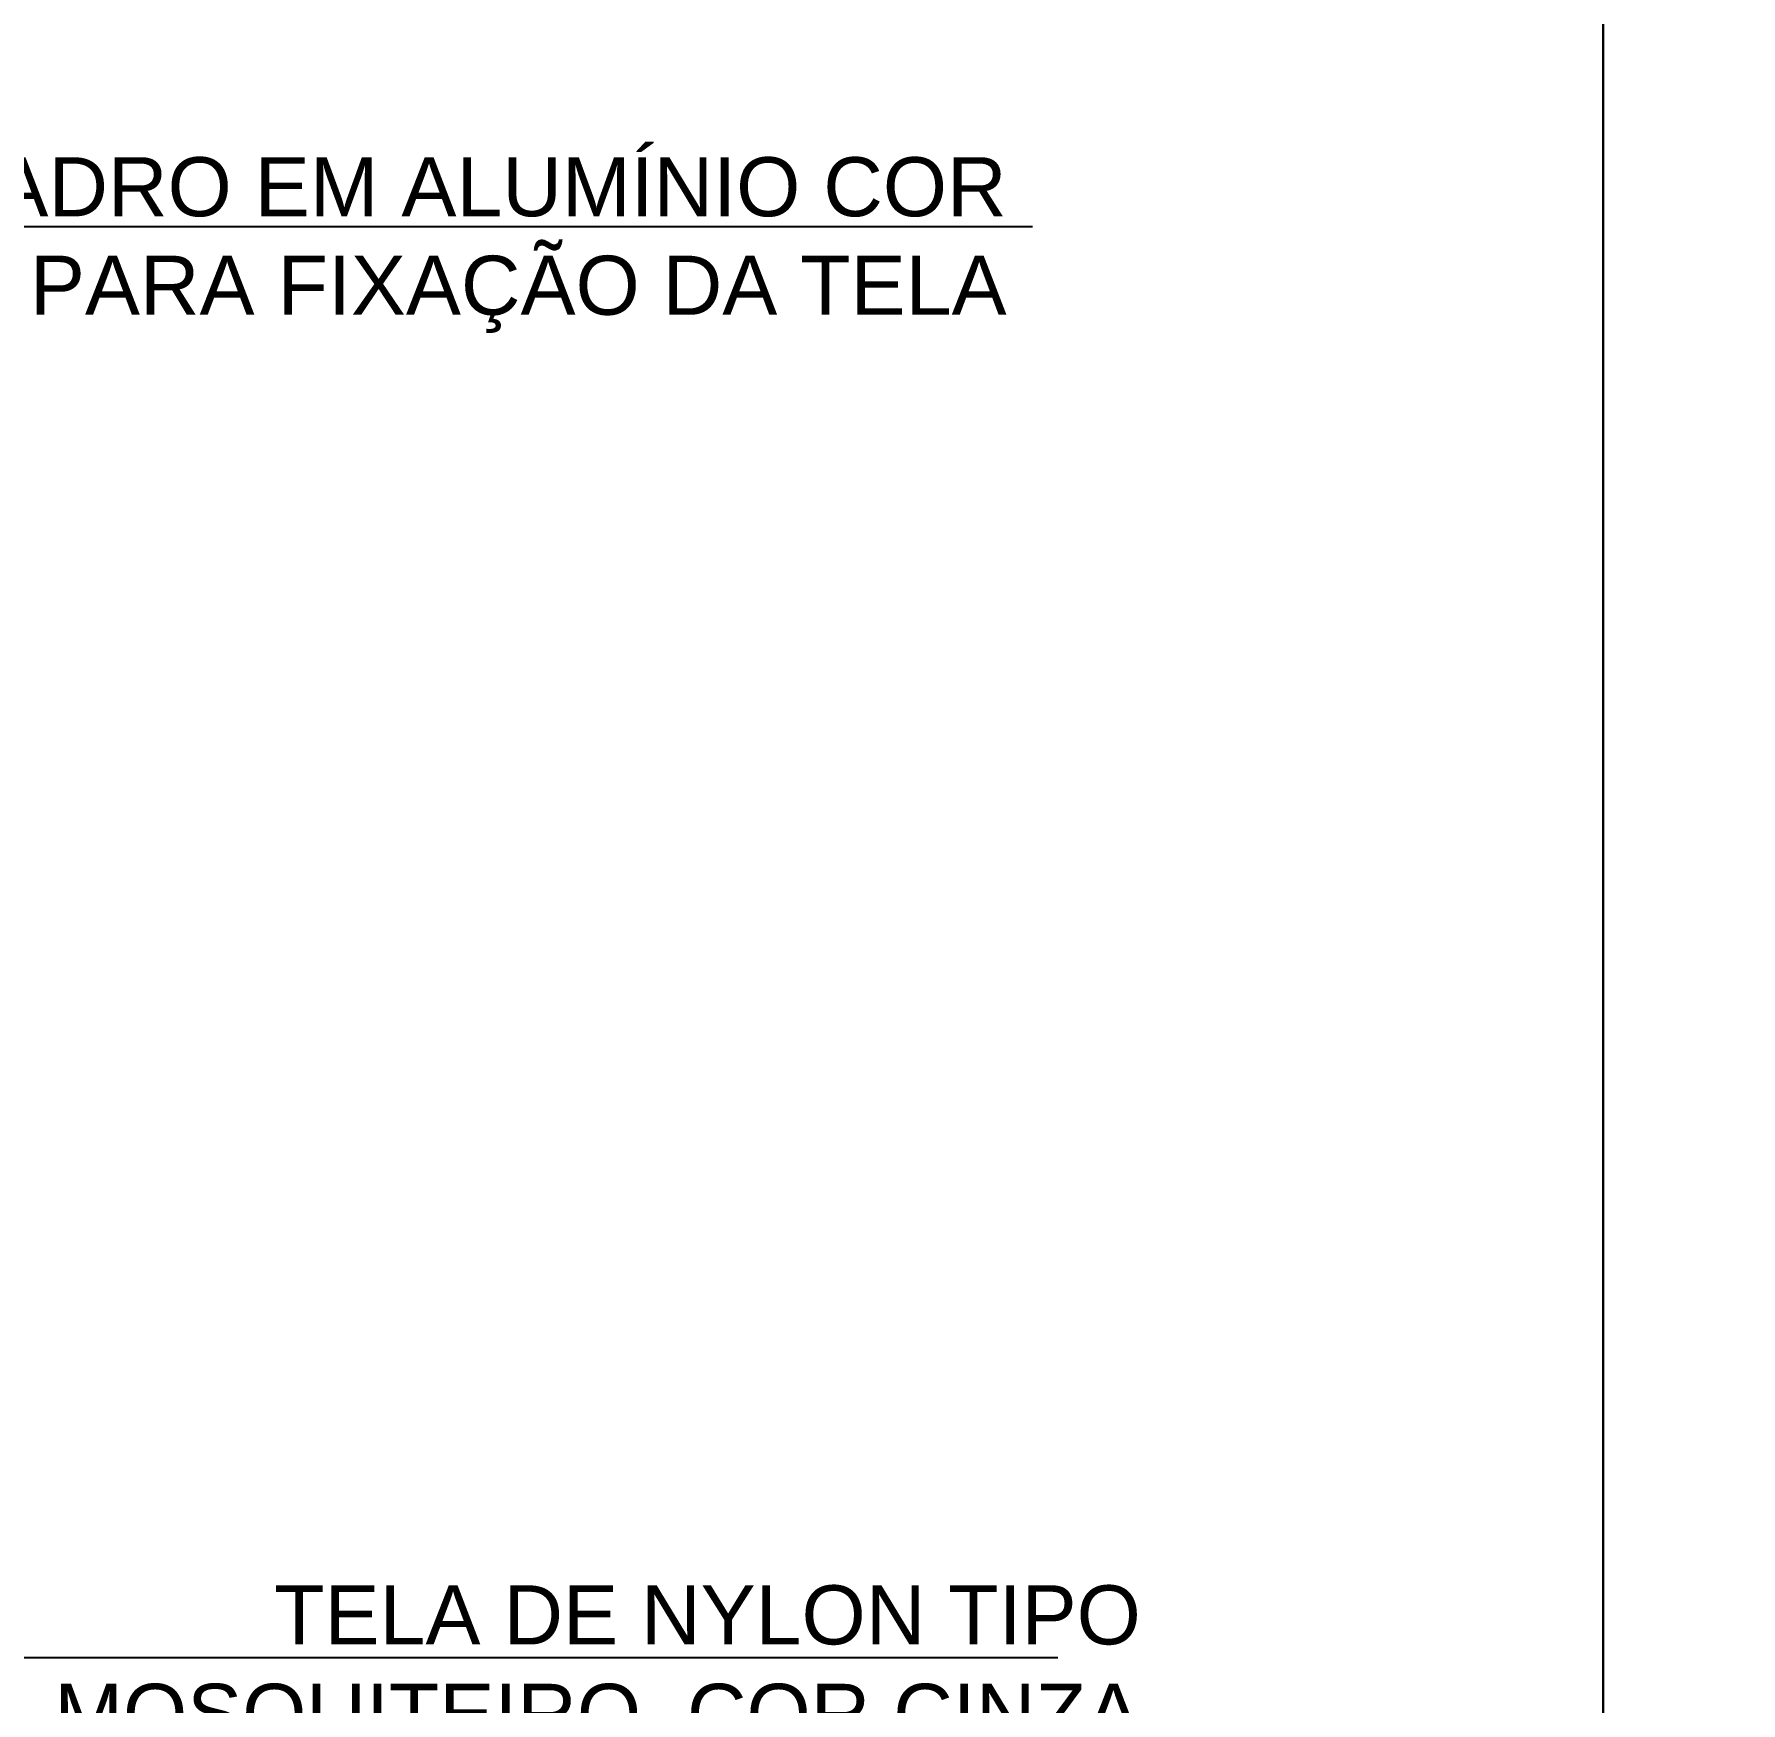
# Model space of a CAD drawing. Header units: inches. Extents: x 48 to 253, y 44 to 126.
# Drawn here: x 67.735 to 68.659, y 72.419 to 73.323 of the extents above; entities that cross this region are included whole.
import ezdxf

# ---------------------------------------------------------------- set-up
doc = ezdxf.new("R2010")
doc.units = ezdxf.units.IN
doc.header["$LTSCALE"] = 100
doc.header["$MEASUREMENT"] = 0
for name, color, linetype in [('01', 1, 'Continuous'), ('ARQ-SMB-1_025', 1, 'Continuous'), ('ARQ-TXT-1_025', 2, 'Continuous')]:
    doc.layers.add(name, color=color, linetype=linetype)
doc.styles.add('ESC-50-A20', font='arial.ttf', dxfattribs={"height": 0.1})
doc.styles.add('FNDE Texto Cota 0025', font='verdana.ttf', dxfattribs={"height": 0.04})
doc.dimstyles.new('FNDE 1-0025', dxfattribs={"dimscale": 5, "dimtxt": 0.04, "dimasz": 0.0035, "dimexe": 0.15, "dimexo": 0.15, "dimgap": 0.0025, "dimtad": 1, "dimzin": 1, "dimdsep": 46, "dimtxsty": 'FNDE Texto Cota 0025', "dimblk": 'tic', "dimcen": 0.015, "dimdle": 0.15, "dimse1": 1, "dimse2": 1, "dimclrd": 251, "dimclre": 251, "dimclrt": 256, "dimaunit": 1, "dimadec": 3, "dimazin": 0, "dimtfac": 1, "dimtix": 1, "dimtmove": 2, "dimatfit": 3, "dimfxl": 0.15, "dimtvp": 1, "dimtolj": 1, "dimtzin": 0, "dimarcsym": 0})

# ---------------------------------------------------------------- blocks, each defined once
blk = doc.blocks.new('tic')
blk.add_line((-0.6, -0.6), (0.6, 0.6))
at = {"color": 251}
for p, q in [((0, -1), (0, 1)), ((-1, 0), (1, 0))]:
    blk.add_line(p, q, dxfattribs=at)

msp = doc.modelspace()

# ---------------------------------------------------------------- linework, layer by layer
at = {"layer": '01', "linetype": 'Continuous'}
msp.add_lwpolyline([(65.01965, 73.38108), (68.58495, 73.38108), (68.58495, 70.9499), (65.01965, 70.9499)], close=True, dxfattribs=at)
at = {"layer": 'ARQ-SMB-1_025', "ltscale": 10}
msp.add_lwpolyline([(68.58495, 76.95891), (71.41223, 76.95891), (71.41223, 70.9499), (68.58495, 70.9499)], close=True, dxfattribs=at)

# ---------------------------------------------------------------- texts
at = {"layer": 'ARQ-TXT-1_025', "char_height": 0.032, "style": 'ESC-50-A20'}
for s, insert, width, attachment_point in [('REQUADRO EM ALUMÍNIO COR NATURAL, PARA FIXAÇÃO DA TELA', (68.2618, 73.1609), 0.787794, 9), ('TELA DE NYLON TIPO MOSQUITEIRO, COR CINZA ', (68.33448, 72.48261), 0.6559786, 3)]:
    msp.add_mtext(s, dxfattribs=dict(at, insert=insert, width=width, attachment_point=attachment_point))

# ---------------------------------------------------------------- leaders
at = {"layer": 'ARQ-SMB-1_025', "ltscale": 10}
for points in [[(67.44036, 72.74457), (67.44036, 73.21859), (68.27587, 73.21859)], [(67.43217, 72.44356), (68.28954, 72.44356)]]:
    msp.add_leader(points, dimstyle='FNDE 1-0025', override={"dimtxt": 0.05, "dimdec": 0, "dimlfac": 100, "dimtdec": 0}, dxfattribs=at)

doc.saveas('drawing.dxf')
